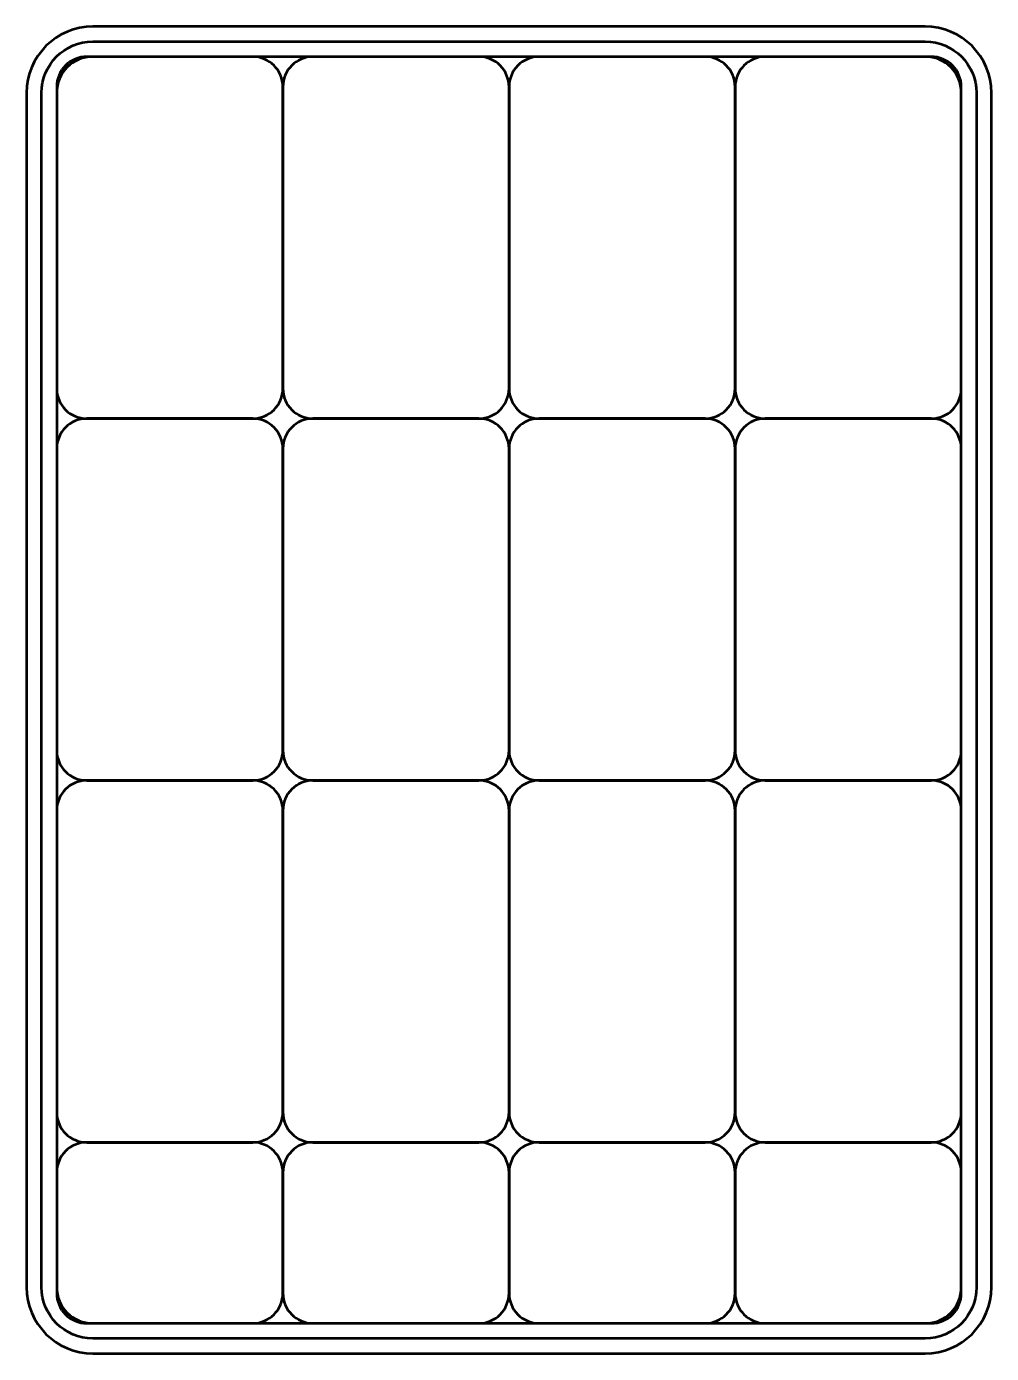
# Model space of a CAD drawing. Header units: centimetres. Extents: x -143 to 63, y -92 to 73.
# Drawn here: x -53 to -37, y -86 to -64 of the extents above; entities that cross this region are included whole.
import ezdxf

# ---------------------------------------------------------------- set-up
doc = ezdxf.new("R2010")
doc.units = ezdxf.units.CM
doc.header["$MEASUREMENT"] = 0
doc.layers.add('Layer 1', color=7, linetype='Continuous')

msp = doc.modelspace()

# ---------------------------------------------------------------- linework, layer by layer
at = {"layer": 'Layer 1', "color": 30, "lineweight": 53}
for points in [[(-53, -84.9), (-53, -84.9), (-53, -65.1), (-53, -65.1), (-53, -65.1), (-53, -64.49249), (-52.50751, -64), (-51.9, -64), (-51.9, -64), (-51.9, -64), (-38.1, -64), (-38.1, -64), (-38.1, -64), (-37.49249, -64), (-37, -64.49249), (-37, -65.1), (-37, -65.1), (-37, -65.1), (-37, -84.9), (-37, -84.9), (-37, -84.9), (-37, -85.50751), (-37.49249, -86), (-38.1, -86), (-38.1, -86), (-38.1, -86), (-51.9, -86), (-51.9, -86), (-51.9, -86), (-52.50751, -86), (-53, -85.50751), (-53, -84.9)], [(-52.75, -65.1), (-52.75, -65.1), (-52.75, -84.9), (-52.75, -84.9), (-52.75, -84.9), (-52.75, -85.36944), (-52.36944, -85.75), (-51.9, -85.75), (-51.9, -85.75), (-51.9, -85.75), (-38.1, -85.75), (-38.1, -85.75), (-38.1, -85.75), (-37.63056, -85.75), (-37.25, -85.36944), (-37.25, -84.9), (-37.25, -84.9), (-37.25, -84.9), (-37.25, -65.1), (-37.25, -65.1), (-37.25, -65.1), (-37.25, -64.63056), (-37.63056, -64.25), (-38.1, -64.25), (-38.1, -64.25), (-38.1, -64.25), (-51.9, -64.25), (-51.9, -64.25), (-51.9, -64.25), (-52.36944, -64.25), (-52.75, -64.63056), (-52.75, -65.1)], [(-52.5, -84.9), (-52.5, -84.9), (-52.5, -65.1), (-52.5, -65.1), (-52.5, -65.1), (-52.5, -64.76863), (-52.23137, -64.5), (-51.9, -64.5), (-51.9, -64.5), (-51.9, -64.5), (-38.1, -64.5), (-38.1, -64.5), (-38.1, -64.5), (-37.76863, -64.5), (-37.5, -64.76863), (-37.5, -65.1), (-37.5, -65.1), (-37.5, -65.1), (-37.5, -84.9), (-37.5, -84.9), (-37.5, -84.9), (-37.5, -85.23137), (-37.76863, -85.5), (-38.1, -85.5), (-38.1, -85.5), (-38.1, -85.5), (-51.9, -85.5), (-51.9, -85.5), (-51.9, -85.5), (-52.23137, -85.5), (-52.5, -85.23137), (-52.5, -84.9)]]:
    msp.add_open_spline(points, degree=3, knots=[0, 0, 0, 0, 0.11111111, 0.11111111, 0.11111111, 0.11111111, 0.22222222, 0.22222222, 0.22222222, 0.22222222, 0.33333333, 0.33333333, 0.33333333, 0.33333333, 0.44444444, 0.44444444, 0.44444444, 0.44444444, 0.55555556, 0.55555556, 0.55555556, 0.55555556, 0.66666667, 0.66666667, 0.66666667, 0.66666667, 0.77777778, 0.77777778, 0.77777778, 0.77777778, 1, 1, 1, 1], dxfattribs=at)
at = {"layer": 'Layer 1', "color": 202, "lineweight": 53}
for points in [[(-49.25, -70.5), (-49.25, -70.5), (-52, -70.5), (-52, -70.5), (-52, -70.5), (-52.27614, -70.5), (-52.5, -70.27614), (-52.5, -70), (-52.5, -70), (-52.5, -70), (-52.5, -65), (-52.5, -65), (-52.5, -65), (-52.5, -64.72386), (-52.27614, -64.5), (-52, -64.5), (-52, -64.5), (-52, -64.5), (-49.25, -64.5), (-49.25, -64.5), (-49.25, -64.5), (-48.97386, -64.5), (-48.75, -64.72386), (-48.75, -65), (-48.75, -65), (-48.75, -65), (-48.75, -70), (-48.75, -70), (-48.75, -70), (-48.75, -70.27614), (-48.97386, -70.5), (-49.25, -70.5)], [(-45.5, -70.5), (-45.5, -70.5), (-48.25, -70.5), (-48.25, -70.5), (-48.25, -70.5), (-48.52614, -70.5), (-48.75, -70.27614), (-48.75, -70), (-48.75, -70), (-48.75, -70), (-48.75, -65), (-48.75, -65), (-48.75, -65), (-48.75, -64.72386), (-48.52614, -64.5), (-48.25, -64.5), (-48.25, -64.5), (-48.25, -64.5), (-45.5, -64.5), (-45.5, -64.5), (-45.5, -64.5), (-45.22386, -64.5), (-45, -64.72386), (-45, -65), (-45, -65), (-45, -65), (-45, -70), (-45, -70), (-45, -70), (-45, -70.27614), (-45.22386, -70.5), (-45.5, -70.5)], [(-41.75, -70.5), (-41.75, -70.5), (-44.5, -70.5), (-44.5, -70.5), (-44.5, -70.5), (-44.77614, -70.5), (-45, -70.27614), (-45, -70), (-45, -70), (-45, -70), (-45, -65), (-45, -65), (-45, -65), (-45, -64.72386), (-44.77614, -64.5), (-44.5, -64.5), (-44.5, -64.5), (-44.5, -64.5), (-41.75, -64.5), (-41.75, -64.5), (-41.75, -64.5), (-41.47386, -64.5), (-41.25, -64.72386), (-41.25, -65), (-41.25, -65), (-41.25, -65), (-41.25, -70), (-41.25, -70), (-41.25, -70), (-41.25, -70.27614), (-41.47386, -70.5), (-41.75, -70.5)], [(-38, -70.5), (-38, -70.5), (-40.75, -70.5), (-40.75, -70.5), (-40.75, -70.5), (-41.02614, -70.5), (-41.25, -70.27614), (-41.25, -70), (-41.25, -70), (-41.25, -70), (-41.25, -65), (-41.25, -65), (-41.25, -65), (-41.25, -64.72386), (-41.02614, -64.5), (-40.75, -64.5), (-40.75, -64.5), (-40.75, -64.5), (-38, -64.5), (-38, -64.5), (-38, -64.5), (-37.72386, -64.5), (-37.5, -64.72386), (-37.5, -65), (-37.5, -65), (-37.5, -65), (-37.5, -70), (-37.5, -70), (-37.5, -70), (-37.5, -70.27614), (-37.72386, -70.5), (-38, -70.5)], [(-49.25, -76.5), (-49.25, -76.5), (-52, -76.5), (-52, -76.5), (-52, -76.5), (-52.27614, -76.5), (-52.5, -76.27614), (-52.5, -76), (-52.5, -76), (-52.5, -76), (-52.5, -71), (-52.5, -71), (-52.5, -71), (-52.5, -70.72386), (-52.27614, -70.5), (-52, -70.5), (-52, -70.5), (-52, -70.5), (-49.25, -70.5), (-49.25, -70.5), (-49.25, -70.5), (-48.97386, -70.5), (-48.75, -70.72386), (-48.75, -71), (-48.75, -71), (-48.75, -71), (-48.75, -76), (-48.75, -76), (-48.75, -76), (-48.75, -76.27614), (-48.97386, -76.5), (-49.25, -76.5)], [(-45.5, -76.5), (-45.5, -76.5), (-48.25, -76.5), (-48.25, -76.5), (-48.25, -76.5), (-48.52614, -76.5), (-48.75, -76.27614), (-48.75, -76), (-48.75, -76), (-48.75, -76), (-48.75, -71), (-48.75, -71), (-48.75, -71), (-48.75, -70.72386), (-48.52614, -70.5), (-48.25, -70.5), (-48.25, -70.5), (-48.25, -70.5), (-45.5, -70.5), (-45.5, -70.5), (-45.5, -70.5), (-45.22386, -70.5), (-45, -70.72386), (-45, -71), (-45, -71), (-45, -71), (-45, -76), (-45, -76), (-45, -76), (-45, -76.27614), (-45.22386, -76.5), (-45.5, -76.5)], [(-41.75, -76.5), (-41.75, -76.5), (-44.5, -76.5), (-44.5, -76.5), (-44.5, -76.5), (-44.77614, -76.5), (-45, -76.27614), (-45, -76), (-45, -76), (-45, -76), (-45, -71), (-45, -71), (-45, -71), (-45, -70.72386), (-44.77614, -70.5), (-44.5, -70.5), (-44.5, -70.5), (-44.5, -70.5), (-41.75, -70.5), (-41.75, -70.5), (-41.75, -70.5), (-41.47386, -70.5), (-41.25, -70.72386), (-41.25, -71), (-41.25, -71), (-41.25, -71), (-41.25, -76), (-41.25, -76), (-41.25, -76), (-41.25, -76.27614), (-41.47386, -76.5), (-41.75, -76.5)], [(-38, -76.5), (-38, -76.5), (-40.75, -76.5), (-40.75, -76.5), (-40.75, -76.5), (-41.02614, -76.5), (-41.25, -76.27614), (-41.25, -76), (-41.25, -76), (-41.25, -76), (-41.25, -71), (-41.25, -71), (-41.25, -71), (-41.25, -70.72386), (-41.02614, -70.5), (-40.75, -70.5), (-40.75, -70.5), (-40.75, -70.5), (-38, -70.5), (-38, -70.5), (-38, -70.5), (-37.72386, -70.5), (-37.5, -70.72386), (-37.5, -71), (-37.5, -71), (-37.5, -71), (-37.5, -76), (-37.5, -76), (-37.5, -76), (-37.5, -76.27614), (-37.72386, -76.5), (-38, -76.5)], [(-49.25, -82.5), (-49.25, -82.5), (-52, -82.5), (-52, -82.5), (-52, -82.5), (-52.27614, -82.5), (-52.5, -82.27614), (-52.5, -82), (-52.5, -82), (-52.5, -82), (-52.5, -77), (-52.5, -77), (-52.5, -77), (-52.5, -76.72386), (-52.27614, -76.5), (-52, -76.5), (-52, -76.5), (-52, -76.5), (-49.25, -76.5), (-49.25, -76.5), (-49.25, -76.5), (-48.97386, -76.5), (-48.75, -76.72386), (-48.75, -77), (-48.75, -77), (-48.75, -77), (-48.75, -82), (-48.75, -82), (-48.75, -82), (-48.75, -82.27614), (-48.97386, -82.5), (-49.25, -82.5)], [(-45.5, -82.5), (-45.5, -82.5), (-48.25, -82.5), (-48.25, -82.5), (-48.25, -82.5), (-48.52614, -82.5), (-48.75, -82.27614), (-48.75, -82), (-48.75, -82), (-48.75, -82), (-48.75, -77), (-48.75, -77), (-48.75, -77), (-48.75, -76.72386), (-48.52614, -76.5), (-48.25, -76.5), (-48.25, -76.5), (-48.25, -76.5), (-45.5, -76.5), (-45.5, -76.5), (-45.5, -76.5), (-45.22386, -76.5), (-45, -76.72386), (-45, -77), (-45, -77), (-45, -77), (-45, -82), (-45, -82), (-45, -82), (-45, -82.27614), (-45.22386, -82.5), (-45.5, -82.5)], [(-41.75, -82.5), (-41.75, -82.5), (-44.5, -82.5), (-44.5, -82.5), (-44.5, -82.5), (-44.77614, -82.5), (-45, -82.27614), (-45, -82), (-45, -82), (-45, -82), (-45, -77), (-45, -77), (-45, -77), (-45, -76.72386), (-44.77614, -76.5), (-44.5, -76.5), (-44.5, -76.5), (-44.5, -76.5), (-41.75, -76.5), (-41.75, -76.5), (-41.75, -76.5), (-41.47386, -76.5), (-41.25, -76.72386), (-41.25, -77), (-41.25, -77), (-41.25, -77), (-41.25, -82), (-41.25, -82), (-41.25, -82), (-41.25, -82.27614), (-41.47386, -82.5), (-41.75, -82.5)], [(-38, -82.5), (-38, -82.5), (-40.75, -82.5), (-40.75, -82.5), (-40.75, -82.5), (-41.02614, -82.5), (-41.25, -82.27614), (-41.25, -82), (-41.25, -82), (-41.25, -82), (-41.25, -77), (-41.25, -77), (-41.25, -77), (-41.25, -76.72386), (-41.02614, -76.5), (-40.75, -76.5), (-40.75, -76.5), (-40.75, -76.5), (-38, -76.5), (-38, -76.5), (-38, -76.5), (-37.72386, -76.5), (-37.5, -76.72386), (-37.5, -77), (-37.5, -77), (-37.5, -77), (-37.5, -82), (-37.5, -82), (-37.5, -82), (-37.5, -82.27614), (-37.72386, -82.5), (-38, -82.5)]]:
    msp.add_open_spline(points, degree=3, knots=[0, 0, 0, 0, 0.11111111, 0.11111111, 0.11111111, 0.11111111, 0.22222222, 0.22222222, 0.22222222, 0.22222222, 0.33333333, 0.33333333, 0.33333333, 0.33333333, 0.44444444, 0.44444444, 0.44444444, 0.44444444, 0.55555556, 0.55555556, 0.55555556, 0.55555556, 0.66666667, 0.66666667, 0.66666667, 0.66666667, 0.77777778, 0.77777778, 0.77777778, 0.77777778, 1, 1, 1, 1], dxfattribs=at)
at = {"layer": 'Layer 1', "color": 4, "lineweight": 53}
for points in [[(-49.25, -85.5), (-49.25, -85.5), (-52, -85.5), (-52, -85.5), (-52, -85.5), (-52.27614, -85.5), (-52.5, -85.27614), (-52.5, -85), (-52.5, -85), (-52.5, -85), (-52.5, -83), (-52.5, -83), (-52.5, -83), (-52.5, -82.72386), (-52.27614, -82.5), (-52, -82.5), (-52, -82.5), (-52, -82.5), (-49.25, -82.5), (-49.25, -82.5), (-49.25, -82.5), (-48.97386, -82.5), (-48.75, -82.72386), (-48.75, -83), (-48.75, -83), (-48.75, -83), (-48.75, -85), (-48.75, -85), (-48.75, -85), (-48.75, -85.27614), (-48.97386, -85.5), (-49.25, -85.5)], [(-45.5, -85.5), (-45.5, -85.5), (-48.25, -85.5), (-48.25, -85.5), (-48.25, -85.5), (-48.52614, -85.5), (-48.75, -85.27614), (-48.75, -85), (-48.75, -85), (-48.75, -85), (-48.75, -83), (-48.75, -83), (-48.75, -83), (-48.75, -82.72386), (-48.52614, -82.5), (-48.25, -82.5), (-48.25, -82.5), (-48.25, -82.5), (-45.5, -82.5), (-45.5, -82.5), (-45.5, -82.5), (-45.22386, -82.5), (-45, -82.72386), (-45, -83), (-45, -83), (-45, -83), (-45, -85), (-45, -85), (-45, -85), (-45, -85.27614), (-45.22386, -85.5), (-45.5, -85.5)], [(-41.75, -85.5), (-41.75, -85.5), (-44.5, -85.5), (-44.5, -85.5), (-44.5, -85.5), (-44.77614, -85.5), (-45, -85.27614), (-45, -85), (-45, -85), (-45, -85), (-45, -83), (-45, -83), (-45, -83), (-45, -82.72386), (-44.77614, -82.5), (-44.5, -82.5), (-44.5, -82.5), (-44.5, -82.5), (-41.75, -82.5), (-41.75, -82.5), (-41.75, -82.5), (-41.47386, -82.5), (-41.25, -82.72386), (-41.25, -83), (-41.25, -83), (-41.25, -83), (-41.25, -85), (-41.25, -85), (-41.25, -85), (-41.25, -85.27614), (-41.47386, -85.5), (-41.75, -85.5)], [(-38, -85.5), (-38, -85.5), (-40.75, -85.5), (-40.75, -85.5), (-40.75, -85.5), (-41.02614, -85.5), (-41.25, -85.27614), (-41.25, -85), (-41.25, -85), (-41.25, -85), (-41.25, -83), (-41.25, -83), (-41.25, -83), (-41.25, -82.72386), (-41.02614, -82.5), (-40.75, -82.5), (-40.75, -82.5), (-40.75, -82.5), (-38, -82.5), (-38, -82.5), (-38, -82.5), (-37.72386, -82.5), (-37.5, -82.72386), (-37.5, -83), (-37.5, -83), (-37.5, -83), (-37.5, -85), (-37.5, -85), (-37.5, -85), (-37.5, -85.27614), (-37.72386, -85.5), (-38, -85.5)]]:
    msp.add_open_spline(points, degree=3, knots=[0, 0, 0, 0, 0.11111111, 0.11111111, 0.11111111, 0.11111111, 0.22222222, 0.22222222, 0.22222222, 0.22222222, 0.33333333, 0.33333333, 0.33333333, 0.33333333, 0.44444444, 0.44444444, 0.44444444, 0.44444444, 0.55555556, 0.55555556, 0.55555556, 0.55555556, 0.66666667, 0.66666667, 0.66666667, 0.66666667, 0.77777778, 0.77777778, 0.77777778, 0.77777778, 1, 1, 1, 1], dxfattribs=at)

doc.saveas('drawing.dxf')
